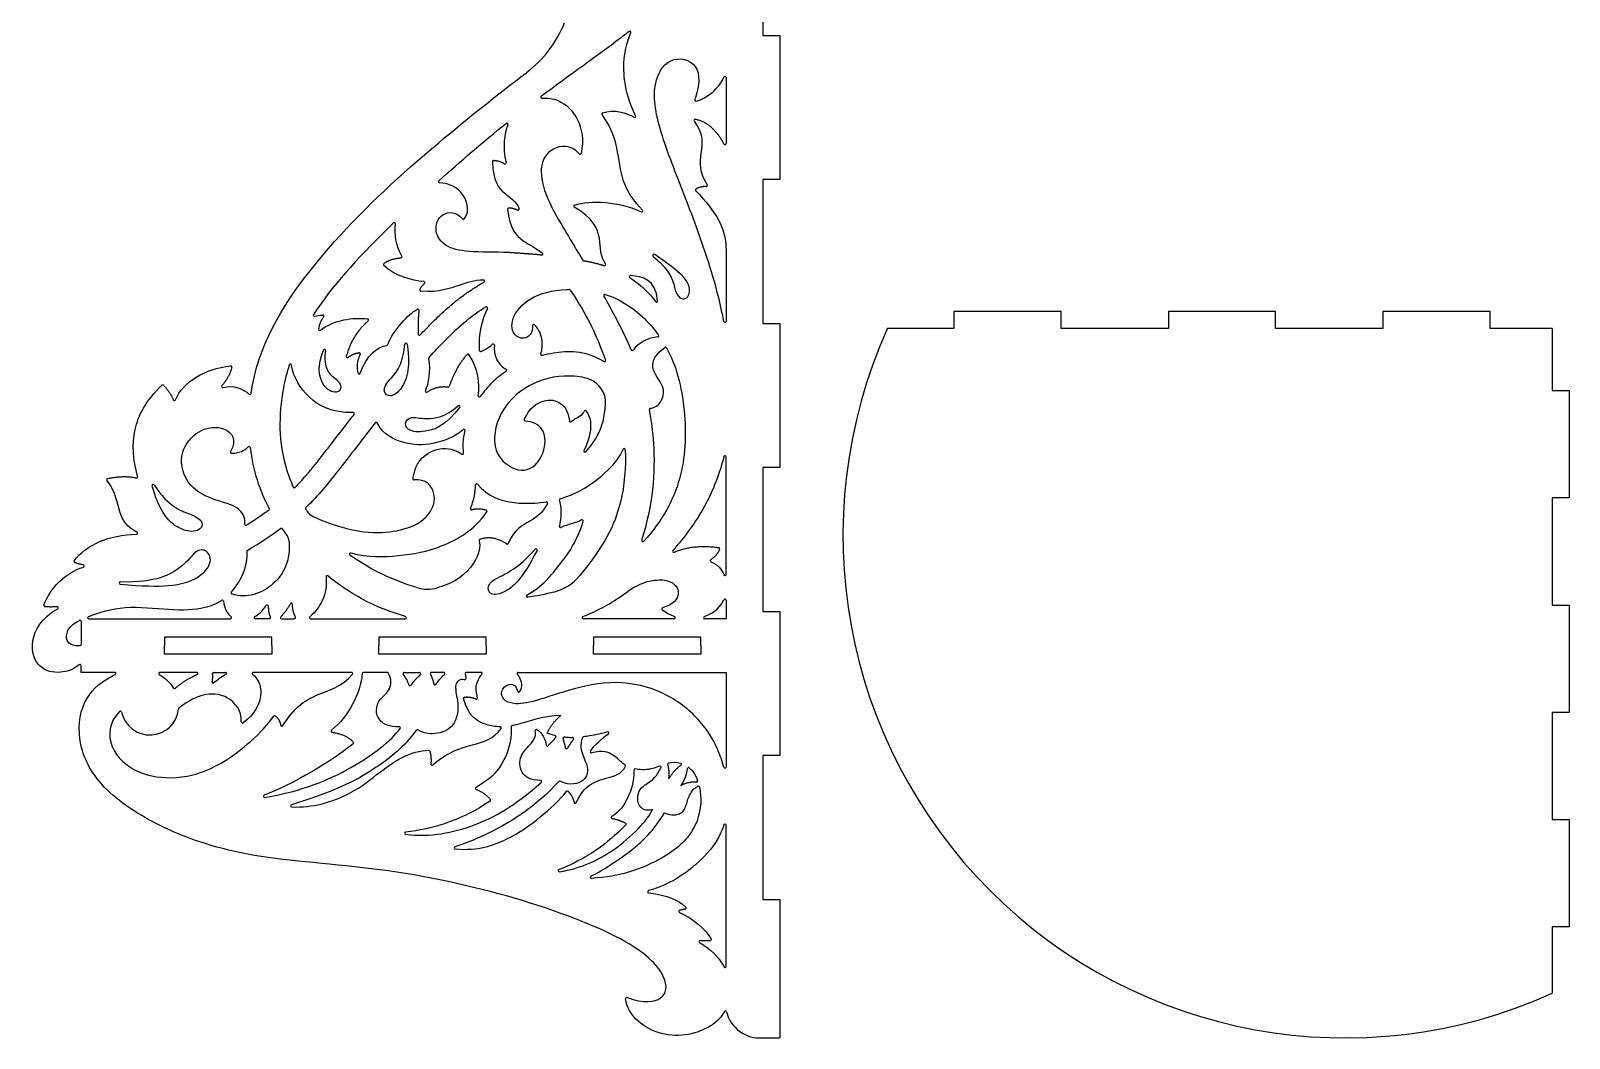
# Model space of a CAD drawing. Header units: millimetres. Extents: x -402 to 430, y -249 to 297.
# Drawn here: x -115 to 430, y -249 to 108 of the extents above; entities that cross this region are included whole.
import ezdxf

# ---------------------------------------------------------------- set-up
doc = ezdxf.new("R2010")
doc.units = ezdxf.units.MM
doc.header["$MEASUREMENT"] = 0
doc.layers.add('Layer 03', color=5, linetype='Continuous')

msp = doc.modelspace()

# ---------------------------------------------------------------- linework, layer by layer
at = {"layer": 'Layer 03'}
for p, q in [((131.33, 91.16), (131.33, 67.75)), ((131.33, 30.75), (131.33, 4.81)), ((249.98, 2.33), (249.98, 8.33)), ((287.98, 8.33), (287.98, 2.33)), ((325.98, 8.33), (287.98, 8.33)), ((325.98, 2.33), (325.98, 8.33)), ((363.98, 8.33), (363.98, 2.33)), ((401.98, 8.33), (363.98, 8.33)), ((401.98, 2.33), (401.98, 8.33)), ((287.98, 2.33), (249.98, 2.33)), ((363.98, 2.33), (325.98, 2.33)), ((131.33, -84.79), (131.33, -43.19)), ((-71.91, -53.95), (-72.05, -53.48)), ((131.33, -93.93), (131.33, -100.52)), ((-97.17, -101.43), (-97.17, -109.66)), ((-94.47, -100.52), (-44.23, -100.52)), ((112.92, -100.52), (80.7, -100.52)), ((-29.67, -110.02), (-29.67, -107.02)), ((8.33, -107.02), (8.33, -110.02)), ((46.33, -107.02), (8.33, -107.02)), ((46.33, -110.02), (46.33, -107.02)), ((84.33, -107.02), (84.33, -110.02)), ((122.33, -107.02), (84.33, -107.02)), ((122.33, -110.02), (122.33, -107.02)), ((-29.67, -110.02), (-29.67, -113.02)), ((8.33, -113.02), (8.33, -110.02)), ((46.33, -113.02), (8.33, -113.02)), ((46.33, -110.02), (46.33, -113.02)), ((84.33, -113.02), (84.33, -110.02)), ((122.33, -113.02), (84.33, -113.02)), ((122.33, -110.02), (122.33, -113.02)), ((-56.2, -119.52), (-69.31, -119.52)), ((-50.22, -119.52), (-46.1, -119.52)), ((131.33, -119.52), (131.33, -153.02)), ((131.33, -223.62), (131.33, -173.65))]:
    msp.add_line(p, q, dxfattribs=at)
for points in [[(150.33, 297.05), (150.33, 259.05), (144.33, 259.05), (144.33, 208.05), (150.33, 208.05), (150.33, 157.05), (144.33, 157.05), (144.33, 106.05), (150.33, 106.05), (150.33, 55.05), (144.33, 55.05), (144.33, 4.05), (150.33, 4.05), (150.33, -46.95), (144.33, -46.95), (144.33, -97.95), (150.33, -97.95), (150.33, -148.95), (144.33, -148.95), (144.33, -199.95), (150.33, -199.95)], [(249.98, 8.33), (211.98, 8.33), (211.98, 2.33), (188.48, 2.33)], [(423.98, 2.33), (401.98, 2.33)], [(423.98, 2.33), (423.98, -19.67), (429.98, -19.67), (429.98, -57.67), (423.98, -57.67), (423.98, -95.67), (429.98, -95.67), (429.98, -133.67), (423.98, -133.67), (423.98, -171.67), (429.98, -171.67), (429.98, -209.67), (423.98, -209.67)], [(-30.47, -100.52), (-35.48, -100.52)], [(-26.19, -100.52), (-21.61, -100.52)], [(-15.86, -100.52), (17.67, -100.52)], [(131.33, -100.52), (123.73, -100.52)], [(-29.67, -107.02), (-67.67, -107.02), (-67.67, -110.02)], [(-29.67, -113.02), (-67.67, -113.02), (-67.67, -110.02)], [(-85.28, -119.52), (-97.17, -119.52), (-97.17, -117.11)], [(-1.36, -119.52), (-36.19, -119.52)], [(11.25, -119.52), (2.76, -119.52)], [(17.28, -119.52), (22.72, -119.52)], [(31.29, -119.52), (26.93, -119.52)], [(44.52, -119.52), (39.24, -119.52)], [(57.66, -119.52), (131.33, -119.52)], [(150.33, -199.95), (150.33, -248.95)], [(423.98, -209.67), (423.98, -233.17)], [(144.33, -248.95), (150.33, -248.95)]]:
    msp.add_lwpolyline(points, dxfattribs=at)
for centre, radius, start, end in [((35.35, 126.19), 41.78, 307.1454, 337.9984), ((97.18, 107.13), 0.4, 336.0032, 128.0997), ((130.93, 91.16), 0.4, 360, 154.6089), ((66.11, 84.21), 0.4, 126.7496, 274.976), ((120.61, 83.17), 0.4, 161.9831, 283.7136), ((87.73, 78.26), 0.4, 110.5843, 216.4486), ((98.91, 77.43), 0.4, 238.9248, 26.1343), ((120.3, 75.93), 0.4, 79.9766, 218.8231), ((53.62, 74.57), 0.4, 35.2328, 128.6561), ((53.62, 74.57), 0.4, 338.3487, 35.2328), ((130.93, 67.75), 0.4, 207.7001, 360), ((48.92, 61.34), 0.4, 87.4816, 181.9467), ((52.96, 60.92), 0.4, 238.5744, 12.1072), ((79.57, 64.4), 0.4, 220.9814, 347.9261), ((29.76, 54.29), 0.4, 131.9239, 267.2505), ((120.81, 51.33), 0.4, 119.831, 225.5794), ((124.27, 52.96), 0.4, 269.1361, 34.4062), ((54.32, 44.53), 0.4, 90.1985, 186.2494), ((57.63, 44.57), 0.4, 248.6172, 23.7492), ((77.7, 45.56), 0.4, 107.0574, 241.2729), ((101.37, 43.94), 0.4, 244.6864, 43.2033), ((13.77, 39.38), 0.4, 353.8578, 134.148), ((38.22, 41.31), 0.4, 217.6015, 321.4908), ((111.5, 30.75), 19.83, 0, 29.6835), ((16.14, 27.7), 0.4, 274.1075, 30.731), ((66.02, 28.65), 0.4, 264.4137, 51.2924), ((105.78, 28.1), 0.459, 54.7011, 232.0121), ((10.3, 24.9), 0.4, 130.8455, 227.0882), ((80.87, 26.7), 0.4, 210.9794, 260.2845), ((88.25, 24.93), 0.4, 252.4507, 35.4873), ((24.19, 18.51), 0.4, 311.7871, 87.0424), ((45.38, 19.06), 0.4, 298.864, 92.3988), ((97.41, 20.64), 0.4, 83.9346, 236.6571), ((23.23, 15.84), 0.4, 163.1579, 266.4781), ((75.79, 15.69), 0.4, 33.1412, 91.2119), ((88.36, 13.98), 0.4, 72.363, 209.7584), ((106.64, 12.02), 0.4, 215.3274, 4.6397), ((-14.52, 7), 0.4, 147.0354, 284.539), ((-11.56, 6.6), 0.4, 318.3079, 91.7929), ((4.29, 5.3), 0.4, 311.0951, 83.5005), ((22.14, 8.72), 0.4, 352.12, 117.8078), ((46.4, 9.56), 0.4, 334.1085, 118.674), ((-12.65, 2), 0.4, 173.1362, 306.4419), ((22.65, 0.28), 0.4, 182.6091, 316.756), ((63.13, 3.33), 0.4, 46.121, 181.3832), ((130.93, 4.81), 0.4, 190.8113, 360), ((350.7, -70.95), 178, 155.6867, 294.3133), ((-10.95, -5.58), 0.4, 347.1485, 157.362), ((10.94, -3.4), 0.4, 274.0653, 335.9733), ((17.95, -3.35), 0.4, 8.8282, 174.201), ((48.83, -3.61), 0.4, 352.1475, 134.9232), ((98.05, -5.11), 0.4, 202.6398, 322.1902), ((107.08, -0.31), 0.4, 276.3836, 35.8554), ((109.87, -4.74), 0.4, 28.6295, 124.349), ((-23.06, -10.71), 0.4, 9.7851, 162.3341), ((-2.84, -7.68), 0.4, 165.6087, 310.5305), ((1.3, -6.74), 0.4, 333.9949, 96.6315), ((26.41, -8.24), 0.4, 137.7401, 189.669), ((39.85, -7.19), 0.4, 33.9589, 137.8839), ((44.25, -5.44), 0.4, 183.7189, 288.5909), ((66.05, -6.93), 0.4, 161.6121, 284.1314), ((88.21, -9.07), 0.4, 239.5324, 20.2272), ((-44.2, -11.38), 0.4, 347.7471, 95.9725), ((1.32, -13.43), 0.4, 196.9982, 341.1937), ((53.19, -12.54), 0.4, 303.474, 62.225), ((79.91, -23.93), 8.69, 356.7693, 69.0246), ((-68.31, -18.1), 0.4, 45.805, 135.0352), ((-47, -18.19), 0.4, 137.8857, 282.9191), ((-37.38, -20.68), 0.4, 227.2635, 351.5749), ((25.19, -19.99), 0.4, 158.2122, 305.5574), ((32.81, -18.11), 0.4, 263.7228, 340.5367), ((43.91, -21.59), 0.4, 172.8703, 324.9427), ((-64.14, -22.86), 0.4, 201.9029, 337.2418), ((36.68, -25.37), 0.4, 322.3567, 131.7421), ((81.43, -27.21), 0.4, 38.0056, 159.5325), ((104.53, -26.4), 0.4, 96.247, 190.847), ((-0.81, -27.92), 0.4, 322.2756, 90.2643), ((7.32, -31.37), 0.4, 29.1558, 142.1932), ((60.19, -30.12), 0.4, 155.6691, 265.8646), ((76.17, -30.4), 0.4, 185.4076, 313.4855), ((38.43, -33.8), 0.4, 347.3221, 133.7674), ((-43.87, -41.52), 0.4, 150.374, 269.8841), ((-37.67, -39.93), 0.4, 6.8143, 133.5837), ((37.92, -41.93), 0.4, 232.5068, 6.6562), ((81.28, -41.09), 0.4, 153.4221, 315.9273), ((95.18, -40.66), 0.4, 2.3616, 156.3895), ((130.93, -43.19), 0.4, 360, 165.6873), ((59.03, -41.22), 6.68, 248.5156, 321.2771), ((-87.69, -51.24), 0.4, 102.4391, 216.7707), ((-77.52, -50.22), 0.4, 258.455, 16.2676), ((-71.67, -53.36), 0.4, 33.4385, 196.8714), ((-21.65, -53.71), 0.4, 204.6335, 315.3334), ((20.76, -50.95), 0.4, 171.3381, 275.8898), ((42.92, -53.16), 0.4, 41.1987, 180.5508), ((67.68, -59.51), 0.4, 333.4369, 98.8636), ((72.64, -58.41), 0.4, 106.1857, 199.3075), ((-30.88, -61.7), 0.4, 306.7731, 28.5723), ((-17.33, -61.44), 0.4, 133.6714, 213.6328), ((-12.73, -59.52), 5.28, 214.6272, 245.4973), ((41.11, -61.6), 0.4, 157.3185, 288.6802), ((46.22, -62.48), 0.4, 325.0799, 74.1112), ((-77.61, -70.2), 0.4, 271.1045, 63.449), ((-38.77, -67.08), 0.4, 172.2261, 302.0111), ((-26.27, -68.91), 0.4, 36.4348, 126.4371), ((-28.03, -73.48), 4.57, 3.8726, 38.4583), ((72.71, -67.82), 0.4, 166.9383, 297.7833), ((80.33, -65.88), 0.4, 341.8734, 119.1873), ((44.19, -72.78), 0.4, 108.3414, 199.8511), ((53.72, -73.67), 0.4, 235.8036, 336.0277), ((63.97, -76.17), 0.4, 332.7352, 138.1791), ((101.82, -72.82), 0.4, 161.9949, 316.9309), ((128.61, -75.71), 0.4, 339.132, 81.6552), ((-99.3, -80.21), 0.4, 142.8278, 244.7893), ((-96.47, -81.82), 0.4, 287.9464, 81.4958), ((-1.71, -77.62), 0.4, 74.7398, 233.9279), ((112.72, -76.58), 0.4, 138.3588, 293.1634), ((126.08, -79.94), 0.4, 122.7774, 248.424), ((-10.02, -85.64), 0.4, 50.7508, 184.9232), ((65.98, -74.22), 17.41, 284.4798, 320.1614), ((109.28, -108.01), 21.37, 101.1133, 126.2462), ((130.93, -84.79), 0.4, 203.8072, 0), ((-83.25, -87.9), 0.4, 88.8315, 264.9326), ((-43.67, -91.35), 0.4, 137.6112, 250.2351), ((25.55, -77.07), 12.98, 253.0983, 285.1315), ((60.94, -92.52), 0.4, 118.9412, 277.858), ((-109.95, -95.79), 0.4, 160.3532, 260.3009), ((-105.66, -96.62), 0.4, 298.3809, 96.8124), ((-47.18, -94.35), 0.4, 7.0023, 123.0195), ((-31.26, -96.09), 0.4, 357.8564, 145.7367), ((-22.68, -95.41), 0.4, 358.9222, 150.6714), ((108.93, -97.01), 0.4, 105.4386, 233.763), ((130.93, -93.93), 0.4, 0, 154.7442), ((-97.57, -101.43), 0.4, 0, 116.3499), ((-94.47, -100.12), 0.4, 110.9006, 270), ((-44.23, -100.12), 0.4, 270, 53.3683), ((-35.48, -100.12), 0.4, 118.1372, 270), ((-30.47, -100.12), 0.4, 270, 23.799), ((-26.19, -100.12), 0.4, 135.5428, 270), ((-21.61, -100.12), 0.4, 270, 26.1019), ((-15.86, -100.12), 0.4, 128.7866, 270), ((17.67, -100.12), 0.4, 270, 73.6479), ((80.7, -100.12), 0.4, 110.9753, 270), ((112.92, -100.12), 0.4, 270, 69.3081), ((123.73, -100.12), 0.4, 109.9405, 270), ((-97.57, -109.66), 0.4, 275.3316, 360), ((-97.57, -117.11), 0.4, 0, 128.1774), ((-85.28, -119.92), 0.4, 294.9557, 90), ((-69.31, -119.92), 0.4, 90, 241.0897), ((-56.2, -119.92), 0.4, 292.9823, 90), ((-50.22, -119.92), 0.4, 90, 189.1201), ((-46.1, -119.92), 0.4, 297.5536, 90), ((-36.19, -119.92), 0.4, 90, 235.0536), ((-1.36, -119.92), 0.4, 321.071, 90), ((2.76, -119.92), 0.4, 90, 175.2051), ((11.25, -119.92), 0.4, 31.4916, 90), ((17.28, -119.92), 0.4, 90, 218.1203), ((22.72, -119.92), 0.4, 320.2, 90), ((26.93, -119.92), 0.4, 90, 204.1406), ((31.29, -119.92), 0.4, 312.6725, 90), ((39.24, -119.92), 0.4, 90, 197.9611), ((44.52, -119.92), 0.4, 316.8679, 90), ((57.66, -119.92), 0.4, 90, 220.7309), ((-64.12, -124.86), 0.4, 211.2237, 311.0484), ((-50.36, -122.86), 0.4, 166.6436, 309.4957), ((19.33, -123.79), 0.4, 199.3708, 330.801), ((28.15, -123.57), 0.4, 191.2609, 323.8297), ((38.67, -121.7), 0.4, 254.6772, 358.5223), ((38.67, -128.69), 0.4, 98.1115, 194.3517), ((42.91, -128.59), 0.4, 246.6081, 17.0614), ((57.79, -126.12), 0.4, 194.5218, 322.1975), ((-83.25, -133.62), 0.4, 11.8895, 134.5808), ((-72.83, -131.43), 10.25, 191.8895, 354.099), ((-62.24, -132.52), 0.4, 132.2921, 174.099), ((-28.62, -135.24), 0.4, 52.7661, 144.93), ((-40.02, -137.08), 0.4, 178.7226, 207.3566), ((-40.02, -137.08), 0.4, 207.3566, 306.6242), ((-26.08, -138.16), 0.4, 190.321, 327.4543), ((-8.22, -140.34), 0.4, 129.0097, 262.4619), ((15.53, -139.16), 0.4, 323.3992, 92.0579), ((21.84, -140.25), 0.4, 58.7162, 143.505), ((51.26, -139.17), 0.4, 324.3143, 89.0851), ((55.53, -138.78), 0.4, 100.6037, 183.1173), ((64.11, -140.13), 0.4, 61.6499, 194.0697), ((89.37, -140.95), 0.4, 304.5503, 108.2779), ((-1.06, -144.46), 0.4, 310.0633, 43.0303), ((25.98, -147.48), 0.4, 15.7508, 91.2056), ((67.97, -145.22), 0.4, 189.3764, 323.0564), ((70.66, -142.26), 0.4, 323.1581, 77.0337), ((73.97, -142.79), 0.4, 84.5607, 199.6813), ((74.82, -146.14), 0.4, 188.7785, 331.2689), ((76.95, -142.94), 0.4, 321.287, 89.6537), ((80.85, -142.72), 0.4, 96.4917, 154.6998), ((27.14, -151.99), 0.4, 176.1949, 312.059), ((83.55, -147.67), 0.4, 145.2002, 286.1288), ((95.29, -152.57), 0.4, 336.0949, 58.402), ((111.01, -151.93), 0.4, 102.3865, 197.7976), ((115.12, -152.01), 0.4, 306.16, 74.1194), ((65.58, -158.17), 0.4, 311.2952, 91.117), ((99.05, -154.08), 0.4, 77.075, 180.7448), ((107.88, -153.07), 0.4, 335.5631, 112.9385), ((118.02, -153.61), 0.4, 48.7407, 175.5078), ((120.83, -157.93), 0.4, 270.53, 20.0779), ((130.93, -153.02), 0.4, 195.7913, 360), ((-32.18, -163.39), 0.4, 111.7089, 279.5998), ((42.95, -160.61), 0.4, 121.8861, 249.32), ((72.34, -158.46), 0.4, 65.152, 137.3911), ((75.04, -161.9), 0.4, 45.7201, 143.8203), ((121.47, -160.17), 0.4, 12.0901, 116.0584), ((-22.58, -166.77), 0.4, 107.1015, 267.9342), ((47.51, -164.79), 0.4, 303.0618, 39.2838), ((77.87, -165.47), 0.4, 194.9705, 335.5008), ((91.02, -170.87), 0.4, 123.0004, 261.4638), ((95.48, -173.25), 0.4, 314.7767, 60.3899), ((130.93, -173.65), 0.4, 360, 161.0771), ((17.83, -176.46), 0.4, 96.3666, 263.3021), ((35.41, -181.66), 0.4, 108.9189, 265.3234), ((72.22, -189.73), 0.4, 109.8889, 279.4117), ((83.6, -192.06), 0.4, 114.8822, 273.2019), ((103.94, -197.17), 0.4, 105.7908, 260.6612), ((114.92, -204.16), 0.4, 96.9283, 247.7292), ((116.74, -202.93), 0.4, 289.9455, 43.3095), ((122.14, -214.87), 0.4, 82.619, 238.7198), ((125.68, -214.09), 0.4, 278.3578, 29.6332), ((130.93, -223.62), 0.4, 207.3284, 0), ((96.11, -235.02), 0.4, 69.9576, 186.0663), ((131.07, -239.82), 0.4, 14.0078, 150.7845), ((143.33, -236.76), 12.23, 194.0078, 274.714)]:
    msp.add_arc(centre, radius, start, end, dxfattribs=at)
for points, knots in [([(96.93, 107.44), (95.92, 106.65), (86.65, 99.49), (76.01, 92.1), (65.87, 84.53)], [-513.754623, -513.754623, -513.754623, -513.754623, -511.302968, -491.643114, -491.643114, -491.643114, -491.643114]), ([(99.27, 77.61), (94.97, 86.37), (94.37, 97.39), (96.65, 104.94), (97.55, 106.97)], [0.663927, 0.663927, 0.663927, 0.663927, 12.387711, 17.599891, 17.599891, 17.599891, 17.599891]), ([(130.54, 4.73), (129.97, 7.7), (127.35, 19.57), (119.76, 41.94), (109.9, 65.68), (103.98, 85.89), (109.71, 98.86), (121.07, 97.61), (122.5, 90.27), (120.23, 83.29)], [-172.031301, -172.031301, -172.031301, -172.031301, -162.760579, -135.633815, -108.507051, -81.380286, -54.253522, -27.126758, -0.805412, -0.805412, -0.805412, -0.805412]), ([(-36.98, -20.74), (-36.38, -16.68), (-31.88, 2.54), (-8.19, 34.58), (24.67, 64.67), (50.27, 85.07), (60.58, 92.88)], [453.818876, 453.818876, 453.818876, 453.818876, 461.154976, 488.281739, 515.408502, 535.23895, 535.23895, 535.23895, 535.23895]), ([(120.71, 82.78), (123.07, 83.35), (127.38, 86.1), (129.86, 89.84), (130.57, 91.33)], [-110.372888, -110.372888, -110.372888, -110.372888, -99.10169, -92.130419, -92.130419, -92.130419, -92.130419]), ([(66.14, 83.81), (68.07, 83.98), (72.95, 83.33), (79.4, 77.29), (80.96, 68.98), (79.96, 64.31)], [31.029244, 31.029244, 31.029244, 31.029244, 39.539443, 52.719259, 65.184083, 65.184083, 65.184083, 65.184083]), ([(101.66, 44.21), (98.85, 47.2), (94.26, 53.57), (93.32, 64.29), (90.97, 73.19), (87.4, 78.02)], [-38.807278, -38.807278, -38.807278, -38.807278, -27.394202, -13.697101, -0.376551, -0.376551, -0.376551, -0.376551]), ([(119.99, 75.68), (123.46, 71.37), (122.26, 64.18), (121.61, 57.56), (124.6, 53.19)], [0.757554, 0.757554, 0.757554, 0.757554, 13.434904, 26.22213, 26.22213, 26.22213, 26.22213]), ([(79.27, 64.13), (76.38, 67.46), (68.72, 66.73), (64.75, 59.56), (67.29, 48.52), (73.28, 38.5), (78.97, 29.1), (80.53, 26.5)], [1.155737, 1.155737, 1.155737, 1.155737, 20.696631, 41.393262, 62.089894, 82.786525, 90.200302, 90.200302, 90.200302, 90.200302]), ([(48.52, 61.33), (48.76, 54.37), (52.53, 49.87), (56.79, 47.48), (58, 44.73)], [-22.046079, -22.046079, -22.046079, -22.046079, -11.13164, -1.032427, -1.032427, -1.032427, -1.032427]), ([(38.54, 41.06), (40.87, 43.99), (38.35, 51.89), (32.42, 53.76), (29.74, 53.89)], [-58.798072, -58.798072, -58.798072, -58.798072, -47.453592, -37.324113, -37.324113, -37.324113, -37.324113]), ([(56.45, 29.02), (55.82, 29.07), (50, 29.39), (39.04, 29.19), (31.6, 31.14), (27.56, 36.58), (29.77, 43.62), (35.8, 43.8), (37.91, 41.06)], [-52.105398, -52.105398, -52.105398, -52.105398, -50.848107, -40.678485, -30.508863, -20.339241, -10.169619, -0.450693, -0.450693, -0.450693, -0.450693]), ([(53.92, 44.48), (54.65, 37.79), (58.25, 33.43), (64.08, 30.72), (66.27, 28.97)], [0.248231, 0.248231, 0.248231, 0.248231, 12.277013, 21.363433, 21.363433, 21.363433, 21.363433]), ([(88.57, 25.17), (86.65, 27.86), (87.32, 33.99), (84.23, 41.52), (77.51, 45.21)], [-26.325806, -26.325806, -26.325806, -26.325806, -13.836693, -0.523185, -0.523185, -0.523185, -0.523185]), ([(13.49, 39.67), (2.24, 28.75), (-7.74, 17.88), (-14.38, 7.95), (-14.86, 7.21)], [-458.472808, -458.472808, -458.472808, -458.472808, -434.607523, -432.674029, -432.674029, -432.674029, -432.674029]), ([(105.5, 27.74), (112.41, 22.34), (112.82, 13.82), (116.86, 12.05), (118.92, 14.78), (117.68, 20.26), (110.65, 25.21), (106.05, 28.47)], [0.700421, 0.700421, 0.700421, 0.700421, 9.365221, 18.730441, 28.095662, 37.460883, 45.51511, 45.51511, 45.51511, 45.51511]), ([(22.94, 0), (23.6, 0.71), (25.16, 2.34), (27.42, 4.63), (29.71, 6.84), (31.75, 8.73), (33.79, 10.52), (35.83, 12.2), (37.79, 13.7), (39.77, 15.08), (41.66, 16.39), (43.63, 17.63), (45.57, 18.7)], [96.105941, 96.105941, 96.105941, 96.105941, 98.998224, 102.897947, 105.748605, 108.532185, 111.245613, 113.888392, 116.463396, 118.646273, 121.120117, 125.587497, 125.587497, 125.587497, 125.587497]), ([(45.36, 19.45), (42.16, 19.32), (36.36, 17.66), (30.01, 15.02), (23.21, 15.44)], [-23.298027, -23.298027, -23.298027, -23.298027, -12.53422, -0.274791, -0.274791, -0.274791, -0.274791]), ([(62.73, 3.32), (62.79, 1.04), (61.01, -1.68), (55.99, -0.93), (54.58, 5.54), (60.98, 13.61), (69.96, 15.91), (75.47, 16.09), (75.78, 16.09)], [2.926437, 2.926437, 2.926437, 2.926437, 25.565148, 51.130297, 76.695445, 102.260594, 127.825742, 129.379628, 129.379628, 129.379628, 129.379628]), ([(76.13, 15.91), (82.38, 6.34), (85.3, -0.25), (88.13, -7.68), (88.59, -8.93)], [6.653297, 6.653297, 6.653297, 6.653297, 31.731191, 36.708849, 36.708849, 36.708849, 36.708849]), ([(97.68, -5.26), (95.2, 0.69), (92.07, 6.66), (88.36, 13.17), (88.02, 13.78)], [-119.745763, -119.745763, -119.745763, -119.745763, -103.483154, -101.80974, -101.80974, -101.80974, -101.80974]), ([(88.48, 14.36), (89.43, 14.06), (95.86, 11.69), (102.38, 6.42), (106.78, 0.78), (107.4, -0.08)], [149.000787, 149.000787, 149.000787, 149.000787, 153.39089, 178.95604, 183.376077, 183.376077, 183.376077, 183.376077]), ([(26.11, -7.97), (28.05, -5.83), (35.18, 1.71), (41.86, 7.53), (46.21, 9.91)], [83.203014, 83.203014, 83.203014, 83.203014, 93.611141, 122.341754, 122.341754, 122.341754, 122.341754]), ([(65.67, -6.81), (66.17, -5.31), (66.52, -1.33), (65, 2.09), (63.41, 3.62)], [30.951726, 30.951726, 30.951726, 30.951726, 36.590726, 44.56879, 44.56879, 44.56879, 44.56879]), ([(-10.56, -5.67), (-11, -7.6), (-10.65, -12.78), (-7.57, -15.02), (-4.61, -17.58), (-5.84, -21.21), (-12.29, -18.9), (-13.54, -10.75), (-11.32, -5.43)], [-44.32699, -44.32699, -44.32699, -44.32699, -37.597344, -30.077875, -22.558407, -15.038938, -7.519469, -0.213255, -0.213255, -0.213255, -0.213255]), ([(18.34, -3.29), (19.09, -8.09), (18.7, -14.63), (15.94, -19.83), (12.25, -22.36), (9.63, -20.22), (10.93, -16.51), (16.72, -11.52), (17.55, -3.31)], [-48.380836, -48.380836, -48.380836, -48.380836, -41.350872, -33.080698, -24.810523, -16.540349, -8.270174, -0.214934, -0.214934, -0.214934, -0.214934]), ([(49.23, -3.66), (48.8, -6.77), (50.61, -10.27), (52.8, -11.88), (53.38, -12.18)], [1.30604, 1.30604, 1.30604, 1.30604, 9.147682, 11.802057, 11.802057, 11.802057, 11.802057]), ([(88.01, -9.42), (81, -5.29), (73.29, -5.77), (67.42, -7), (66.15, -7.32)], [0.620637, 0.620637, 0.620637, 0.620637, 14.149814, 18.156266, 18.156266, 18.156266, 18.156266]), ([(110.22, -4.55), (111.88, -7.58), (115.76, -17.23), (118.11, -40.14), (113.36, -58.37), (105.41, -69.56), (102.11, -73.09)], [190.613927, 190.613927, 190.613927, 190.613927, 204.521187, 230.086336, 255.651484, 268.475379, 268.475379, 268.475379, 268.475379]), ([(104.48, -26), (107.66, -25.65), (111.43, -18.54), (103.27, -12.42), (106.52, -6.54), (109.65, -4.41)], [0.426525, 0.426525, 0.426525, 0.426525, 9.940261, 19.880525, 28.174674, 28.174674, 28.174674, 28.174674]), ([(-23.44, -10.59), (-24.31, -13.34), (-27.3, -25.41), (-27.3, -40.5), (-22.97, -51.8), (-22.01, -53.88)], [-416.611977, -416.611977, -416.611977, -416.611977, -409.042376, -383.477225, -377.566394, -377.566394, -377.566394, -377.566394]), ([(-0.81, -27.52), (-8.59, -27.55), (-17.55, -22.67), (-21.88, -15), (-22.65, -10.73), (-22.66, -10.65)], [0.531528, 0.531528, 0.531528, 0.531528, 15.756962, 31.513927, 31.824697, 31.824697, 31.824697, 31.824697]), ([(53.41, -12.87), (51.66, -14.03), (48.39, -16.63), (45.52, -19.99), (44.24, -21.82)], [34.52129, 34.52129, 34.52129, 34.52129, 42.449444, 50.302126, 50.302126, 50.302126, 50.302126]), ([(83.02, -15.81), (80.56, -14.87), (72.7, -13.96), (60.94, -16.93), (50.33, -27.04), (47.87, -40.92), (53.29, -46.14), (56.59, -47.44)], [9.409665, 9.409665, 9.409665, 9.409665, 16.560893, 33.121787, 49.68268, 66.243574, 79.219902, 79.219902, 79.219902, 79.219902]), ([(-77.14, -50.1), (-78.86, -44.19), (-79.4, -32.98), (-74.39, -23.62), (-68.59, -17.82)], [-37.184975, -37.184975, -37.184975, -37.184975, -18.926433, -0.293677, -0.293677, -0.293677, -0.293677]), ([(37, -25.61), (32.11, -31.95), (24.69, -34.69), (18.87, -34.22), (17.06, -31.41), (19.39, -28.54), (24.21, -30.08), (31.91, -29.09), (36.42, -25.07)], [-49.245776, -49.245776, -49.245776, -49.245776, -41.727918, -33.382334, -25.03675, -16.691166, -8.345582, -0.120708, -0.120708, -0.120708, -0.120708]), ([(59.82, -29.96), (61.71, -25.78), (67.05, -22.31), (72.86, -23.45), (75.46, -27.14), (75.78, -30.44)], [0.358941, 0.358941, 0.358941, 0.358941, 8.988832, 17.977664, 26.209965, 26.209965, 26.209965, 26.209965]), ([(81.74, -26.97), (83.47, -29.17), (83.57, -34.17), (82.06, -38.65), (80.93, -40.91)], [0.781184, 0.781184, 0.781184, 0.781184, 8.984384, 15.868961, 15.868961, 15.868961, 15.868961]), ([(81.57, -41.37), (83.34, -39.55), (86.73, -34.68), (88.32, -29.19), (88.59, -24.42)], [107.673458, 107.673458, 107.673458, 107.673458, 115.926253, 127.032356, 127.032356, 127.032356, 127.032356]), ([(101.44, -72.69), (105.52, -60.15), (106.71, -43.99), (104.86, -30.25), (104.13, -26.47)], [-164.693056, -164.693056, -164.693056, -164.693056, -144.876416, -136.788445, -136.788445, -136.788445, -136.788445]), ([(-39.17, -67.02), (-38.88, -64.87), (-41.01, -60.26), (-52.64, -58.21), (-60.83, -51.9), (-62.65, -41.52), (-55.94, -33.1), (-45.87, -31.83), (-41.83, -37.13), (-44.22, -41.32)], [-72.896787, -72.896787, -72.896787, -72.896787, -63.59149, -52.992908, -42.394326, -31.795744, -21.197162, -10.59858, -0.456292, -0.456292, -0.456292, -0.456292]), ([(-21.37, -53.99), (-20.57, -53.19), (-19.12, -51.65), (-17.3, -49.58), (-15.45, -47.37), (-13.61, -45.07), (-10.55, -41.17), (-6.67, -36.18), (-3, -31.42), (-0.94, -28.75), (-0.49, -28.16)], [26.222281, 26.222281, 26.222281, 26.222281, 29.629541, 32.563364, 34.461393, 38.286326, 41.41839, 49.332988, 57.23737, 59.454293, 59.454293, 59.454293, 59.454293]), ([(7.01, -31.12), (2.63, -36.76), (-5.21, -47.03), (-13.08, -56.82), (-17.61, -61.15)], [-51.479328, -51.479328, -51.479328, -51.479328, -31.203714, -16.313234, -16.313234, -16.313234, -16.313234]), ([(38.15, -33.51), (38.04, -33.62), (35.07, -36.37), (27.05, -39.12), (17.58, -39.04), (10.05, -35.43), (7.67, -31.17)], [27.273875, 27.273875, 27.273875, 27.273875, 27.837267, 41.755901, 55.674535, 67.765607, 67.765607, 67.765607, 67.765607]), ([(64.25, -45.4), (66.21, -42.96), (68.54, -36.39), (65.38, -30.9), (60.16, -30.52)], [-24.331201, -24.331201, -24.331201, -24.331201, -14.410766, -0.493337, -0.493337, -0.493337, -0.493337]), ([(38.32, -41.88), (38.18, -40.7), (38.1, -38.08), (38.49, -35.36), (38.82, -33.88)], [-75.141619, -75.141619, -75.141619, -75.141619, -70.749075, -65.538707, -65.538707, -65.538707, -65.538707]), ([(-37.27, -39.88), (-36.79, -43.94), (-35.11, -51.8), (-32.22, -58.42), (-30.53, -61.51)], [-441.956284, -441.956284, -441.956284, -441.956284, -434.028212, -425.831045, -425.831045, -425.831045, -425.831045]), ([(20.36, -50.89), (21.22, -45.27), (26.72, -40.18), (33.45, -39.85), (36.81, -41.58), (37.68, -42.25)], [0.375387, 0.375387, 0.375387, 0.375387, 12.665215, 25.330434, 30.196755, 30.196755, 30.196755, 30.196755]), ([(72.52, -58.03), (74.34, -57.5), (80.76, -55.1), (90.13, -47.97), (93.64, -43.18), (94.81, -40.5)], [121.931728, 121.931728, 121.931728, 121.931728, 127.348335, 141.498152, 153.256365, 153.256365, 153.256365, 153.256365]), ([(95.58, -40.64), (95.83, -46.91), (94.69, -61.84), (87.98, -75.02), (79.35, -85.37)], [74.412554, 74.412554, 74.412554, 74.412554, 95.19357, 123.354615, 123.354615, 123.354615, 123.354615]), ([(130.55, -43.09), (129.04, -49), (124.71, -60.63), (116.68, -71.52), (112.42, -76.32)], [225.122381, 225.122381, 225.122381, 225.122381, 244.14087, 261.757414, 261.757414, 261.757414, 261.757414]), ([(-77.43, -69.84), (-80.78, -68.16), (-84.16, -63.19), (-84.73, -55.87), (-88.01, -51.48)], [-23.636577, -23.636577, -23.636577, -23.636577, -12.708217, -0.452992, -0.452992, -0.452992, -0.452992]), ([(-71.33, -53.14), (-66.16, -60.97), (-57.42, -63.42), (-53.53, -66.35), (-55.05, -69.85), (-62.2, -69.69), (-68.96, -63.65), (-71.91, -53.95)], [-53.739395, -53.739395, -53.739395, -53.739395, -43.088472, -32.316354, -21.544236, -10.772118, 0, 0, 0, 0]), ([(-14.92, -64.33), (-0.82, -70.75), (18.05, -70.24), (26.94, -63.76), (29.13, -56.08), (25, -50.92), (20.8, -51.35)], [0.510391, 0.510391, 0.510391, 0.510391, 17.178704, 34.357409, 51.536113, 68.059775, 68.059775, 68.059775, 68.059775]), ([(43.22, -52.9), (44.92, -54.84), (50.38, -59.12), (60.02, -59.99), (66.28, -59.32), (67.62, -59.11)], [90.032257, 90.032257, 90.032257, 90.032257, 99.048706, 113.198521, 117.111845, 117.111845, 117.111845, 117.111845]), ([(68.04, -59.69), (66.3, -63.17), (61.44, -66.38), (56.32, -68.81), (54.08, -73.83)], [-22.216389, -22.216389, -22.216389, -22.216389, -12.192294, -0.344056, -0.344056, -0.344056, -0.344056]), ([(-30.64, -62.02), (-31.07, -62.34), (-33.05, -63.8), (-35.69, -65.6), (-37.94, -67.03), (-38.56, -67.42)], [-13.939948, -13.939948, -13.939948, -13.939948, -12.342072, -6.565938, -4.358305, -4.358305, -4.358305, -4.358305]), ([(-1.61, -77.23), (4.4, -78.87), (16.47, -78.37), (29.97, -75.92), (42.04, -69.17), (46.55, -62.71)], [-54.659532, -54.659532, -54.659532, -54.659532, -37.786235, -18.893118, -0.42648, -0.42648, -0.42648, -0.42648]), ([(60.75, -92.17), (65.94, -89.3), (73.04, -80.87), (78.36, -73.18), (80.71, -66.01)], [-37.048048, -37.048048, -37.048048, -37.048048, -19.636942, -2.145966, -2.145966, -2.145966, -2.145966]), ([(-83.29, -88.3), (-67.66, -89.68), (-56.44, -87.61), (-50.28, -80.71), (-52.36, -75.95), (-56.78, -75.89), (-60.04, -81.88), (-70.57, -87.76), (-83.25, -87.5)], [-78.506225, -78.506225, -78.506225, -78.506225, -65.46002, -52.368016, -39.276011, -26.184006, -13.092002, -0.270208, -0.270208, -0.270208, -0.270208]), ([(-23.47, -73.17), (-23.05, -79.38), (-26.83, -89.2), (-38.53, -93.62), (-43.81, -91.72)], [-39.641243, -39.641243, -39.641243, -39.641243, -20.57845, -3.333672, -3.333672, -3.333672, -3.333672]), ([(64.33, -76.36), (59.11, -86.48), (52.74, -91.76), (47.62, -92.37), (46.54, -89.1), (49.11, -86.12), (57.43, -82.88), (63.67, -75.91)], [-53.485516, -53.485516, -53.485516, -53.485516, -43.164303, -32.373226, -21.58215, -10.791074, -0.257654, -0.257654, -0.257654, -0.257654]), ([(-43.97, -91.08), (-43.82, -90.92), (-40.75, -87.44), (-37.96, -81.99), (-38.38, -76.35)], [78.085756, 78.085756, 78.085756, 78.085756, 78.729668, 91.851279, 91.851279, 91.851279, 91.851279]), ([(21.78, -89.49), (21.11, -89.28), (12.14, -86.45), (4.31, -82.5), (-1.95, -77.94)], [330.832229, 330.832229, 330.832229, 330.832229, 332.346929, 351.14381, 351.14381, 351.14381, 351.14381]), ([(-10.42, -85.67), (-10.16, -88.75), (-10.72, -93.21), (-14.11, -98.2), (-16.11, -99.81)], [-21.068119, -21.068119, -21.068119, -21.068119, -11.048683, -3.935789, -3.935789, -3.935789, -3.935789]), ([(17.79, -99.74), (13.83, -98.58), (3.79, -94.94), (-4.71, -89.46), (-9.77, -85.33)], [368.07958, 368.07958, 368.07958, 368.07958, 379.774687, 398.465509, 398.465509, 398.465509, 398.465509]), ([(105.16, -87.04), (107.41, -86.6), (112.36, -86.84), (115.91, -91.34), (112.51, -95.61), (108.82, -96.63)], [-26.086091, -26.086091, -26.086091, -26.086091, -20.440964, -10.220481, -0.66555, -0.66555, -0.66555, -0.66555]), ([(80.55, -99.75), (81.41, -99.42), (86.86, -97.18), (92.23, -94.01), (96.65, -90.77)], [-301.450583, -301.450583, -301.450583, -301.450583, -298.394397, -282.041542, -282.041542, -282.041542, -282.041542]), ([(-97.81, -116.8), (-100.29, -118.74), (-105.37, -120.07), (-112.22, -118.57), (-116.22, -109.81), (-111.3, -100.12), (-105.47, -96.97)], [-47.883758, -47.883758, -47.883758, -47.883758, -38.665962, -25.777308, -12.888654, -1.687396, -1.687396, -1.687396, -1.687396]), ([(-94.61, -99.75), (-94.55, -99.72), (-90.96, -98.36), (-82.06, -95.44), (-65.51, -97.61), (-54.6, -97.25), (-49.24, -95.21), (-47.4, -94.02)], [26.034041, 26.034041, 26.034041, 26.034041, 26.24322, 39.364833, 52.486445, 65.608057, 73.184939, 73.184939, 73.184939, 73.184939]), ([(-46.78, -94.3), (-46.46, -96.94), (-45.4, -98.66), (-44.15, -99.68), (-43.99, -99.8)], [2.992299, 2.992299, 2.992299, 2.992299, 9.851422, 10.791383, 10.791383, 10.791383, 10.791383]), ([(123.6, -99.74), (123.6, -99.74), (127.43, -98.35), (129.45, -96.11), (130.56, -93.77), (130.57, -93.76)], [-38.62659, -38.62659, -38.62659, -38.62659, -38.605315, -25.736877, -25.638645, -25.638645, -25.638645, -25.638645]), ([(-97.53, -110.06), (-102.6, -110.53), (-103.18, -104.71), (-99.64, -102.02), (-97.74, -101.08)], [0.299045, 0.299045, 0.299045, 0.299045, 13.121609, 21.770897, 21.770897, 21.770897, 21.770897]), ([(15.52, -138.76), (11.93, -138.89), (8.22, -136.81), (6.95, -132.7), (8.77, -128.36), (12.2, -126.49), (13, -122.01), (11.59, -119.71)], [-31.446188, -31.446188, -31.446188, -31.446188, -25.507053, -19.130289, -12.753526, -6.376762, -1.338821, -1.338821, -1.338821, -1.338821]), ([(96.24, -234.64), (102.25, -236.83), (109.87, -235.78), (111.07, -228.03), (100.26, -215.29), (60.81, -199.62), (11.31, -188.33), (-36.08, -185.96), (-67.2, -176.1), (-90.46, -161.35), (-98.91, -145.05), (-97.37, -129.09), (-90.05, -122.81), (-85.78, -120.59), (-85.11, -120.28)], [-354.511364, -354.511364, -354.511364, -354.511364, -331.560756, -307.877845, -284.194934, -260.512023, -236.829112, -213.1462, -189.463289, -165.780378, -142.097467, -118.414556, -94.731645, -90.375534, -90.375534, -90.375534, -90.375534]), ([(-69.5, -120.27), (-67.95, -121.13), (-66.12, -122.61), (-64.75, -124.6), (-64.46, -125.07)], [-57.762327, -57.762327, -57.762327, -57.762327, -47.365822, -44.340622, -44.340622, -44.340622, -44.340622]), ([(-36.41, -120.25), (-35.52, -120.87), (-33.96, -122.84), (-32.85, -127.87), (-35.62, -134.31), (-39.78, -137.4)], [17.974977, 17.974977, 17.974977, 17.974977, 23.856183, 31.808244, 39.359256, 39.359256, 39.359256, 39.359256]), ([(-25.74, -138.38), (-21.65, -131.97), (-15.23, -127.3), (-4.67, -124.66), (-1.05, -120.17)], [0.871977, 0.871977, 0.871977, 0.871977, 18.723384, 34.916177, 34.916177, 34.916177, 34.916177]), ([(38.56, -122.09), (37.86, -121.9), (35.81, -122.25), (35.09, -125.27), (36.96, -131.98), (34.89, -139.74), (27.11, -141.83), (23.49, -140.79), (22.05, -139.91)], [-34.391705, -34.391705, -34.391705, -34.391705, -29.625786, -23.700629, -17.775471, -11.850314, -5.925157, -0.399548, -0.399548, -0.399548, -0.399548]), ([(43.29, -128.47), (42.18, -124.87), (43.18, -122.06), (44.69, -120.33), (44.81, -120.19)], [0.533103, 0.533103, 0.533103, 0.533103, 7.107016, 7.681618, 7.681618, 7.681618, 7.681618]), ([(130.55, -153.13), (129.94, -150.97), (127.35, -143.76), (121.08, -134.54), (107.81, -125.09), (90.16, -121.85), (72.67, -126.58), (60.78, -130.79), (54.36, -130.67), (51.76, -128.57), (51.6, -125.23), (54.77, -123.19), (56.84, -124.05), (57.4, -126.22)], [-124.738956, -124.738956, -124.738956, -124.738956, -119.811035, -107.829931, -95.848828, -83.867724, -71.886621, -59.905517, -47.924414, -35.94331, -23.962207, -11.981103, -1.130246, -1.130246, -1.130246, -1.130246]), ([(58.11, -126.37), (59.51, -124.56), (58.73, -122.04), (57.61, -120.48), (57.35, -120.18)], [-34.826303, -34.826303, -34.826303, -34.826303, -28.428067, -26.613588, -26.613588, -26.613588, -26.613588]), ([(-40.42, -137.07), (-40.32, -132.82), (-45.16, -127.24), (-53.24, -126.57), (-60.19, -130.12), (-62.51, -132.23)], [0.707184, 0.707184, 0.707184, 0.707184, 11.932011, 23.864022, 32.35715, 32.35715, 32.35715, 32.35715]), ([(51.27, -138.77), (49.61, -138.75), (44.79, -137.96), (39.86, -134.96), (38.28, -128.79)], [-20.576072, -20.576072, -20.576072, -20.576072, -13.918629, -0.302549, -0.302549, -0.302549, -0.302549]), ([(-83.53, -133.34), (-87.36, -137.11), (-88.07, -146.91), (-77.42, -155.75), (-63.76, -157.73), (-47.77, -153.63), (-33.11, -140.95), (-28.94, -135.01)], [0.766618, 0.766618, 0.766618, 0.766618, 17.520094, 35.040188, 52.560283, 70.080377, 87.284465, 87.284465, 87.284465, 87.284465]), ([(72.81, -134.74), (65.91, -135.05), (60.46, -137.31), (55.99, -138.29), (55.46, -138.39)], [-41.755885, -41.755885, -41.755885, -41.755885, -27.837257, -25.922837, -25.922837, -25.922837, -25.922837]), ([(-32.11, -163.78), (-18.45, -161.47), (0.11, -153.54), (12.6, -143.78), (15.85, -139.4)], [2.506784, 2.506784, 2.506784, 2.506784, 30.171196, 58.836668, 58.836668, 58.836668, 58.836668]), ([(21.52, -140.01), (17.06, -146.04), (8.48, -152.87), (-4.87, -160.91), (-22.7, -166.39)], [-54.86006, -54.86006, -54.86006, -54.86006, -27.654257, -1.027463, -1.027463, -1.027463, -1.027463]), ([(27.41, -152.29), (32.56, -147.64), (41.29, -145.29), (49, -143.02), (51.59, -139.41)], [0.748971, 0.748971, 0.748971, 0.748971, 16.046275, 29.906579, 29.906579, 29.906579, 29.906579]), ([(55.14, -138.8), (55.45, -144.54), (51.67, -153.66), (47.75, -157.15), (42.74, -160.27)], [1.846986, 1.846986, 1.846986, 1.846986, 15.159561, 29.646068, 29.646068, 29.646068, 29.646068]), ([(65.57, -157.77), (62.06, -157.83), (57.9, -155.09), (58.24, -148.77), (61.45, -145.62), (64.24, -142.28), (63.73, -140.23)], [-27.684712, -27.684712, -27.684712, -27.684712, -21.095654, -14.063769, -7.031885, -0.767815, -0.767815, -0.767815, -0.767815]), ([(89.24, -140.57), (87.48, -141.15), (84.17, -141.87), (81.49, -142.25), (80.8, -142.33)], [-21.479489, -21.479489, -21.479489, -21.479489, -15.758946, -13.684481, -13.684481, -13.684481, -13.684481]), ([(-22.59, -167.17), (-14.79, -167.46), (-1.84, -163.19), (7.54, -155.66), (16.22, -149.12), (23, -147.14), (25.98, -147.08)], [1.224072, 1.224072, 1.224072, 1.224072, 14.397496, 28.794991, 43.192487, 57.113404, 57.113404, 57.113404, 57.113404]), ([(80.49, -142.55), (79.29, -145.09), (80.95, -150.04), (82.57, -153.14), (81.9, -158.15), (76.2, -159.8), (72.5, -158.09)], [1.147222, 1.147222, 1.147222, 1.147222, 7.298707, 14.597415, 21.896123, 29.026405, 29.026405, 29.026405, 29.026405]), ([(74.01, -142.39), (74.5, -142.44), (75.49, -142.51), (76.46, -142.54), (76.95, -142.54)], [6.281432, 6.281432, 6.281432, 6.281432, 7.879473, 9.527123, 9.527123, 9.527123, 9.527123]), ([(95.5, -152.23), (95.43, -152.19), (93.84, -151.19), (91.97, -148.73), (87.61, -146.91), (83.66, -148.05)], [89.631673, 89.631673, 89.631673, 89.631673, 90.044367, 100.049297, 109.266105, 109.266105, 109.266105, 109.266105]), ([(78.24, -165.63), (80.51, -160.64), (86.1, -157.2), (92.62, -156.4), (95.07, -154.06), (95.65, -152.74)], [0.645667, 0.645667, 0.645667, 0.645667, 9.555286, 19.110574, 24.834022, 24.834022, 24.834022, 24.834022]), ([(98.65, -154.08), (98.7, -158.38), (96.15, -165.29), (93.83, -168.58), (90.8, -170.54)], [3.392404, 3.392404, 3.392404, 3.392404, 12.935401, 24.674369, 24.674369, 24.674369, 24.674369]), ([(107.73, -152.7), (107.31, -152.87), (105.44, -153.63), (102.34, -154.24), (99.72, -153.82), (99.14, -153.69)], [67.091508, 67.091508, 67.091508, 67.091508, 70.034508, 80.039438, 82.956084, 82.956084, 82.956084, 82.956084]), ([(105.24, -168.08), (102.74, -168.82), (99.91, -166.99), (99.87, -162.48), (101.51, -159.7), (105.57, -157.79), (107.66, -154.53), (108.25, -153.23)], [0, 0, 0, 0, 5.174483, 10.348965, 15.523448, 20.69793, 24.042175, 24.042175, 24.042175, 24.042175]), ([(118.28, -153.31), (119.17, -154.09), (120.24, -155.46), (121.03, -157.3), (121.21, -157.79)], [-45.494827, -45.494827, -45.494827, -45.494827, -40.019719, -38.164621, -38.164621, -38.164621, -38.164621]), ([(17.78, -176.86), (26.77, -177.91), (43.25, -174.43), (56.23, -166.91), (65.85, -158.47)], [2.970174, 2.970174, 2.970174, 2.970174, 28.565645, 57.081187, 57.081187, 57.081187, 57.081187]), ([(72.04, -158.18), (64.17, -166.75), (49.65, -175.74), (40.81, -179.38), (35.28, -181.28)], [0.194815, 0.194815, 0.194815, 0.194815, 23.283777, 44.406534, 44.406534, 44.406534, 44.406534]), ([(35.38, -182.05), (43.51, -182.72), (54.77, -178.68), (65.33, -171.15), (72.47, -164.74), (74.72, -161.67)], [1.114527, 1.114527, 1.114527, 1.114527, 16.295334, 32.590669, 48.268821, 48.268821, 48.268821, 48.268821]), ([(121.86, -160.08), (122.21, -161.73), (122.67, -166.87), (120.41, -176.18), (109.64, -185.92), (93.91, -191.88), (83.62, -192.45)], [-35.475897, -35.475897, -35.475897, -35.475897, -30.01479, -20.009859, -10.004928, -0.667954, -0.667954, -0.667954, -0.667954]), ([(109.51, -169.27), (111.92, -170.34), (116.13, -169.82), (117.35, -165.97), (118.42, -162.26), (120.25, -160.32), (121.3, -159.81)], [0, 0, 0, 0, 5.026422, 10.052844, 15.079267, 18.682105, 18.682105, 18.682105, 18.682105]), ([(47.73, -165.13), (40.37, -169.92), (30.22, -173.87), (23, -175.48), (17.78, -176.06)], [0.29223, 0.29223, 0.29223, 0.29223, 17.99133, 33.124106, 33.124106, 33.124106, 33.124106]), ([(72.29, -190.12), (79.79, -188.88), (93.21, -182.8), (103.54, -171.87), (105.24, -168.08)], [3.783892, 3.783892, 3.783892, 3.783892, 23.167137, 46.33428, 46.33428, 46.33428, 46.33428]), ([(95.77, -173.54), (88.1, -181.14), (80.66, -185.46), (74.81, -188.37), (72.09, -189.35)], [0.264219, 0.264219, 0.264219, 0.264219, 16.970809, 28.338508, 28.338508, 28.338508, 28.338508]), ([(83.43, -191.69), (85.8, -190.59), (90.9, -187.33), (98, -182.7), (105.42, -175.83), (109.51, -169.27)], [-34.482146, -34.482146, -34.482146, -34.482146, -24.822254, -12.411127, 0, 0, 0, 0]), ([(130.55, -173.52), (130.2, -174.55), (128.08, -179.78), (122.12, -187.14), (111.34, -194.66), (103.83, -196.78)], [140.962722, 140.962722, 140.962722, 140.962722, 143.77324, 155.754343, 166.844533, 166.844533, 166.844533, 166.844533]), ([(121.93, -215.22), (125.96, -217.67), (128.73, -220.39), (130.47, -223.59), (130.58, -223.8)], [-81.254047, -81.254047, -81.254047, -81.254047, -66.897144, -65.901646, -65.901646, -65.901646, -65.901646]), ([(130.72, -239.62), (129.66, -241.53), (125.11, -246.5), (108.36, -250.69), (96.35, -241.06), (95.71, -235.06)], [-42.510741, -42.510741, -42.510741, -42.510741, -33.448573, -16.724287, -0.566712, -0.566712, -0.566712, -0.566712])]:
    msp.add_open_spline(points, degree=3, knots=knots, dxfattribs=at)
for points, degree in [([(87.58, 78.63), (91.39, 80.06), (96.08, 78.67), (98.7, 77.09)], 3), ([(130.58, 67.56), (126.55, 75.23), (120.37, 76.32)], 2), ([(29.49, 54.59), (37.28, 61.58), (45.44, 68.54), (53.37, 74.89)], 3), ([(53.99, 74.43), (52.7, 71.16), (52.11, 66.8), (53.35, 61)], 3), ([(52.75, 60.58), (50.99, 61.65), (48.94, 61.74)], 2), ([(120.53, 51.05), (124.18, 47.47), (126.91, 43.77), (128.73, 40.58)], 3), ([(124.27, 52.56), (122.2, 52.59), (120.61, 51.68)], 2), ([(57.49, 44.2), (55.62, 44.93), (54.32, 44.93)], 2), ([(77.59, 45.94), (83.6, 47.78), (93.22, 47.35), (101.19, 43.58)], 3), ([(16.48, 27.9), (14.28, 31.61), (13.78, 35.76), (14.17, 39.34)], 3), ([(10.03, 25.2), (12.12, 27.01), (16.17, 27.3)], 2), ([(24.21, 18.91), (20.18, 19.12), (14.08, 20.83), (10.02, 24.61)], 3), ([(22.85, 15.96), (23.19, 17.08), (24.46, 18.22)], 2), ([(97.19, 20.31), (100.81, 17.92), (104.18, 14.8), (106.32, 11.79)], 3), ([(107.04, 12.06), (106.4, 19.92), (101.72, 20.58), (97.46, 21.04)], 3), ([(-14.42, 6.61), (-13.56, 6.83), (-12.61, 6.97), (-11.57, 7)], 3), ([(-11.26, 6.33), (-12.73, 4.68), (-13.05, 2.05)], 2), ([(-12.41, 1.68), (-7.43, 5.36), (-0.93, 6.3), (4.33, 5.7)], 3), ([(11.31, -3.56), (13.77, 1.97), (18.57, 7.3), (21.95, 9.08)], 3), ([(22.53, 8.67), (22.03, 5.04), (22.25, 0.26)], 2), ([(46.76, 9.38), (44.76, 5.27), (43.47, 0.35), (43.85, -5.46)], 3), ([(4.55, 5), (-1.32, -0.12), (-3.23, -7.58)], 2), ([(1.7, -13.56), (3.85, -7.23), (7.98, -4.01), (10.97, -3.8)], 3), ([(44.38, -5.82), (46.91, -4.96), (48.55, -3.33)], 2), ([(107.12, -0.71), (103.6, -1.1), (100.55, -2.55), (98.37, -5.35)], 3), ([(-2.58, -7.99), (-0.96, -6.6), (1.25, -6.34)], 2), ([(1.65, -6.92), (-0.03, -10.38), (0.94, -13.55)], 2), ([(24.81, -19.85), (25.95, -17), (26.82, -13.02), (26.01, -8.3)], 3), ([(39.56, -6.93), (35.67, -11.23), (33.19, -18.25)], 2), ([(43.52, -21.54), (44.07, -17.13), (43.59, -12.03), (40.18, -6.97)], 3), ([(-63.77, -23.02), (-61.05, -16.54), (-53.25, -11.92), (-44.25, -10.98)], 3), ([(-43.81, -11.46), (-44.56, -14.9), (-47.3, -17.92)], 2), ([(-68.03, -17.81), (-65.68, -20.1), (-64.51, -23.01)], 2), ([(-46.91, -18.58), (-43.12, -17.71), (-39.84, -18.95), (-37.65, -20.98)], 3), ([(32.77, -18.51), (28.59, -18.05), (25.42, -20.32)], 2), ([(76.45, -30.69), (78.05, -29.17), (80.42, -28.75), (81.05, -27.07)], 3), ([(-43.87, -41.92), (-41.14, -41.93), (-39.33, -40.96), (-37.95, -39.64)], 3), ([(-87.77, -50.85), (-82.3, -49.65), (-77.6, -50.61)], 2), ([(40.74, -61.45), (42.06, -58.3), (42.54, -55.54), (42.52, -53.16)], 3), ([(72.32, -67.73), (73.58, -62.31), (72.26, -58.55)], 2), ([(-17.67, -61.66), (-17.47, -61.95), (-17.28, -62.23), (-17.08, -62.52)], 3), ([(46.33, -62.1), (43.38, -61.26), (41.24, -61.98)], 2), ([(-99.62, -79.96), (-95.29, -74.26), (-87.3, -70.78), (-77.6, -70.6)], 3), ([(-38.38, -76.35), (-33.76, -73.64), (-29.87, -71.07), (-26.51, -68.59)], 3), ([(-25.95, -68.68), (-25.46, -69.34), (-24.96, -69.99), (-24.45, -70.63)], 3), ([(80.14, -65.53), (78.05, -66.7), (75.11, -67.01), (72.9, -68.18)], 3), ([(43.81, -72.92), (44.98, -76.16), (41.83, -86.11), (28.94, -89.6)], 3), ([(53.49, -74), (48.82, -70.82), (44.06, -72.4)], 2), ([(112.87, -76.95), (119.75, -74.01), (128.67, -75.32)], 2), ([(128.99, -75.86), (128.11, -78.15), (125.86, -79.6)], 2), ([(-96.41, -81.42), (-98.24, -81.15), (-99.47, -80.57)], 2), ([(125.93, -80.31), (128.29, -81.24), (129.73, -83.05), (130.57, -84.95)], 3), ([(-110.33, -95.66), (-108.11, -89.45), (-102.56, -84.21), (-96.35, -82.2)], 3), ([(70.33, -91.07), (67.29, -91.86), (64.17, -92.48), (60.99, -92.92)], 3), ([(-105.71, -96.22), (-108.12, -96.51), (-110.02, -96.19)], 2), ([(-35.67, -99.77), (-34.35, -99.06), (-32.97, -97.89), (-31.59, -95.86)], 3), ([(-30.86, -96.1), (-30.93, -98.07), (-30.1, -99.96)], 2), ([(-23.03, -95.21), (-24.51, -97.84), (-26.47, -99.84)], 2), ([(-21.25, -99.94), (-22.33, -97.74), (-22.28, -95.41)], 2), ([(108.69, -97.34), (110.19, -98.43), (111.65, -99.21), (113.06, -99.75)], 3), ([(2.37, -119.89), (1.77, -126.94), (-2.46, -135.16), (-8.48, -140.03)], 3), ([(-63.86, -125.16), (-60.37, -122.12), (-56.04, -120.29)], 2), ([(-50.74, -122.76), (-50.4, -121.32), (-50.62, -119.98)], 2), ([(-45.91, -120.27), (-47.1, -120.89), (-48.45, -121.81), (-50.1, -123.17)], 3), ([(18.96, -123.92), (18.54, -122.75), (17.92, -121.38), (16.97, -120.17)], 3), ([(23.02, -120.18), (21.8, -121.64), (20.39, -122.72), (19.68, -123.98)], 3), ([(26.56, -120.08), (27.44, -122.03), (27.76, -123.65)], 2), ([(28.47, -123.81), (29.64, -122.21), (30.65, -121.05), (31.56, -120.21)], 3), ([(38.86, -120.04), (39.01, -120.5), (39.09, -121.05), (39.07, -121.71)], 3), ([(38.61, -128.29), (40.57, -128.01), (42.75, -128.95)], 2), ([(-28.37, -134.92), (-26.87, -136.07), (-26.47, -138.23)], 2), ([(67.91, -141.02), (69.32, -137.7), (72.81, -134.74)], 2), ([(-8.28, -140.74), (-3.38, -141.39), (-0.77, -144.18)], 2), ([(64.3, -139.78), (66.06, -140.73), (67.22, -143.17), (67.57, -145.28)], 3), ([(70.75, -141.87), (69.82, -141.66), (68.88, -141.38), (67.91, -141.02)], 3), ([(83.22, -147.44), (84.91, -145.01), (87.27, -142.88), (89.6, -141.27)], 3), ([(-0.81, -144.76), (-5.77, -148.94), (-18.62, -157.56), (-32.32, -163.02)], 3), ([(68.29, -145.46), (69.13, -144.33), (70.23, -143.5), (70.98, -142.5)], 3), ([(74.42, -146.2), (74.28, -145.27), (74.01, -144.09), (73.59, -142.93)], 3), ([(77.26, -143.19), (76.09, -144.65), (75.17, -146.33)], 2), ([(26.37, -147.37), (26.92, -149.32), (26.74, -151.97)], 2), ([(111.02, -157.18), (111.37, -154.34), (110.63, -152.05)], 2), ([(110.93, -151.54), (112.21, -151.25), (113.73, -151.2), (115.23, -151.63)], 3), ([(115.35, -152.33), (112.68, -154.29), (111.02, -157.18)], 2), ([(115.24, -159.67), (116.24, -158.58), (117.42, -156.05), (117.62, -153.58)], 3), ([(42.81, -160.98), (45.86, -162.14), (47.82, -164.54)], 2), ([(75.32, -161.62), (76.82, -163.08), (77.49, -165.57)], 2), ([(120.84, -158.33), (117.2, -158.36), (115.24, -159.67)], 2), ([(90.96, -171.27), (93.47, -171.65), (95.68, -172.9)], 2), ([(103.87, -197.56), (110.53, -198.66), (114.45, -199.92), (117.04, -202.66)], 3), ([(114.77, -204.53), (119.35, -206.41), (124.35, -210.93), (126.03, -213.89)], 3), ([(116.88, -203.31), (116.01, -203.63), (114.87, -203.76)], 2), ([(125.74, -214.49), (124.11, -214.73), (122.19, -214.48)], 2)]:
    msp.add_open_spline(points, degree=degree, dxfattribs=at)
msp.add_rational_spline([(65.98, 28.26), (63.01, 28.55), (59.85, 28.8), (56.45, 29.02)], [0.999413548124, 0.99951077623, 0.999699922345, 1], degree=3, dxfattribs=at)
msp.add_rational_spline([(80.81, 26.31), (82.12, 26.08), (84.16, 25.69), (87.11, 24.87), (88.13, 24.55)], [0.999683687177, 0.999772025221, 0.999910970401, 0.999965231814, 0.999976898609], degree=3, knots=[-5.292071, -5.292071, -5.292071, -5.292071, -0.000001, 2.53177, 2.53177, 2.53177, 2.53177], dxfattribs=at)

doc.saveas('drawing.dxf')
